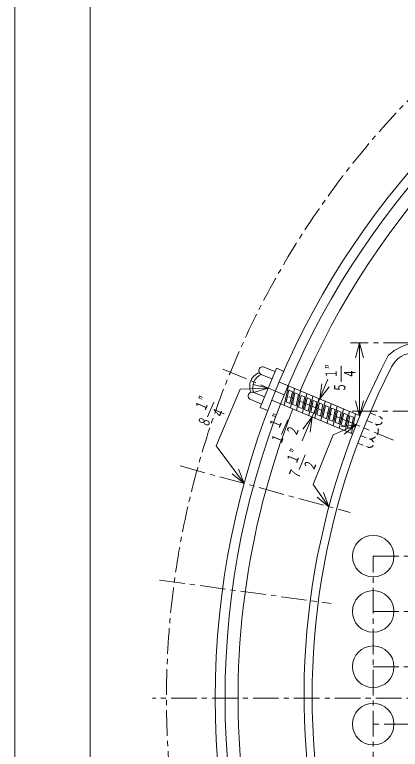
# Model space of a CAD drawing. Units: millimetres, scale not verified. Extents: x -4390 to 4390, y -3105 to 3105.
# Drawn here: x -4390 to -3637, y -581 to 853 of the extents above; entities that cross this region are included whole.
import ezdxf
from ezdxf.enums import TextEntityAlignment as Align

# ---------------------------------------------------------------- set-up
doc = ezdxf.new("R2010")
doc.units = ezdxf.units.MM
doc.header["$LTSCALE"] = 10
doc.linetypes.add('CHAIN1', pattern=[8, 5, -1, 1, -1])
doc.linetypes.add('DASHED1', pattern=[1.8, 1.2, -0.6])
for name, color, linetype, lineweight in [('0-0_0', 3, 'Continuous', 18), ('0-1_芯', 4, 'CHAIN1', 18), ('0-2_寸法', 2, 'Continuous', 18), ('0-F', 3, 'Continuous', 18)]:
    doc.layers.add(name, color=color, linetype=linetype, lineweight=lineweight)
doc.styles.add('ＭＳ ゴシック', font='')
doc.styles.get('ＭＳ ゴシック').set_extended_font_data('MS Gothic')

msp = doc.modelspace()

# ---------------------------------------------------------------- linework, layer by layer
at = {"layer": '0-0_0'}
for p, q in [((-3881.94, 156.25), (-3903.05, 165.03)), ((-3887.78, 142.18), (-3908.9, 150.95)), ((-3873.27, 135.81), (-3715.77, 70.19)), ((-3902.4, 107), (-3923.51, 115.77)), ((-3855.68, 128.48), (-3863.78, 90.58)), ((-3854.92, 119.91), (-3859.78, 97.17)), ((-3854.92, 119.91), (-3847.76, 116.93)), ((-3847.76, 116.93), (-3852.62, 94.19)), ((-3843.76, 123.52), (-3851.86, 85.62)), ((-3842.99, 114.94), (-3847.85, 92.2)), ((-3842.99, 114.94), (-3835.84, 111.96)), ((-3831.83, 118.55), (-3839.93, 80.65)), ((-3908.25, 92.92), (-3929.36, 101.69)), ((-3888.12, 100.72), (-3730.42, 35.02)), ((-3835.84, 111.96), (-3840.7, 89.22)), ((-3831.07, 109.97), (-3835.93, 87.23)), ((-3831.07, 109.97), (-3823.91, 106.99)), ((-3823.91, 106.99), (-3828.77, 84.25)), ((-3819.91, 113.58), (-3828.01, 75.68)), ((-3819.14, 105.01), (-3824, 82.27)), ((-3819.14, 105.01), (-3811.99, 102.03)), ((-3811.99, 102.03), (-3816.85, 79.28)), ((-3807.98, 108.61), (-3816.08, 70.71)), ((-3796.06, 103.64), (-3804.16, 65.74)), ((-3859.78, 97.17), (-3852.62, 94.19)), ((-3850.24, 93.2), (-3840.7, 89.22)), ((-3835.93, 87.23), (-3828.77, 84.25)), ((-3807.22, 100.04), (-3812.08, 77.3)), ((-3807.22, 100.04), (-3800.06, 97.06)), ((-3800.06, 97.06), (-3804.92, 74.32)), ((-3795.29, 95.07), (-3800.15, 72.33)), ((-3795.29, 95.07), (-3788.14, 92.09)), ((-3788.14, 92.09), (-3793, 69.35)), ((-3784.13, 98.68), (-3792.23, 60.77)), ((-3783.37, 90.1), (-3788.23, 67.36)), ((-3783.37, 90.1), (-3776.21, 87.12)), ((-3776.21, 87.12), (-3781.07, 64.38)), ((-3772.21, 93.71), (-3780.31, 55.81)), ((-3760.28, 88.74), (-3768.38, 50.84)), ((-3824, 82.27), (-3816.85, 79.28)), ((-3812.08, 77.3), (-3804.92, 74.32)), ((-3800.15, 72.33), (-3793, 69.35)), ((-3771.44, 85.13), (-3776.3, 62.39)), ((-3771.44, 85.13), (-3764.29, 82.15)), ((-3764.29, 82.15), (-3769.15, 59.41)), ((-3759.52, 80.17), (-3764.38, 57.43)), ((-3759.52, 80.17), (-3752.36, 77.19)), ((-3752.36, 77.19), (-3757.22, 54.44)), ((-3748.36, 83.77), (-3756.46, 45.87)), ((-3747.59, 75.2), (-3752.45, 52.46)), ((-3747.59, 75.2), (-3740.44, 72.22)), ((-3740.44, 72.22), (-3745.3, 49.48)), ((-3736.43, 78.8), (-3744.53, 40.9)), ((-3724.51, 73.84), (-3732.6, 35.93)), ((-3788.23, 67.36), (-3781.07, 64.38)), ((-3776.3, 62.39), (-3769.15, 59.41)), ((-3764.38, 57.43), (-3757.22, 54.44)), ((-3735.67, 70.23), (-3740.53, 47.49)), ((-3735.67, 70.23), (-3728.51, 67.25)), ((-3728.51, 67.25), (-3733.37, 44.51)), ((-3752.45, 52.46), (-3745.3, 49.48)), ((-3740.53, 47.49), (-3733.37, 44.51))]:
    msp.add_line(p, q, dxfattribs=at)
at = {"layer": '0-0_0', "color": 1, "linetype": 'DASHED1'}
for p, q in [((-3696.13, 75.53), (-3677.09, 68.11)), ((-3702.48, 60.97), (-3682.85, 53.32)), ((-3714.69, 31.65), (-3694.38, 23.74)), ((-3720.57, 16.91), (-3700.14, 8.95))]:
    msp.add_line(p, q, dxfattribs=at)
at = {"layer": '0-0_0'}
msp.add_lwpolyline([(-3864.09, 156.4), (-3879.26, 162.71), (-3910.93, 86.47), (-3896.27, 80.38)], dxfattribs=at)
for centre, radius in [((-2415.43, -480.92), 1583.15), ((-2415.43, -480.92), 1564.1), ((-3690.12, -203.8), 40.64), ((-3690.12, -311.75), 40.64), ((-3690.12, -419.7), 40.64), ((-3690.12, -531.72), 40.64)]:
    msp.add_circle(centre, radius, dxfattribs=at)
for centre, radius, start, end in [((-2415.43, -480.92), 1538.7, 115.53505, 157.06042), ((-3598.04, 122.34), 90.51, 96.95474, 133.24755), ((-2404.68, -476.09), 1420.47, 152.1449, 228.08228), ((-3658.32, 186.42), 2.54, 133.24755, 152.03814), ((-3609, 142.34), 50.8, 90, 152.71276), ((-3905.97, 157.99), 7.62, 67.43763, 247.43763), ((-2404.59, -476.04), 1404.68, 152.81869, 228.11854), ((-3902.91, 127.39), 28.47, 109.82276, 203.76502), ((-3897.73, 125.69), 27.62, 113.83481, 201.04045), ((-3926.44, 108.73), 7.62, 67.43763, 247.43763), ((-2415.43, -480.92), 1538.7, 158.4792, 270)]:
    msp.add_arc(centre, radius, start, end, dxfattribs=at)
at = {"layer": '0-0_0', "color": 1, "linetype": 'DASHED1'}
for centre, radius, start, end in [((-3679.97, 60.72), 7.94, 248.71061, 68.71061), ((-3697.4, 41.95), 17.36, 272.61536, 44.80585), ((-3697.26, 16.34), 7.94, 248.71061, 68.71061)]:
    msp.add_arc(centre, radius, start, end, dxfattribs=at)
at = {"layer": '0-1_芯'}
for p, q in [((-2419.74, 212.19), (-3734.25, 212.19)), ((-3983.86, 161.25), (-3650.43, 22.34)), ((-2401.44, 78.84), (-3734.25, 78.84)), ((-4066.91, -27.68), (-3735.13, -118.74)), ((-3690.12, -203.8), (-2524.63, -203.8)), ((-3690.12, -635.6), (-3690.12, -203.8)), ((-4107.62, -250.55), (-3772.44, -296.19)), ((-3690.12, -311.75), (-2524.63, -311.75)), ((-3690.12, -419.7), (-2524.63, -419.7)), ((4205.14, -480.92), (-4121.37, -480.92)), ((-2578.87, -531.72), (-3690.12, -531.72))]:
    msp.add_line(p, q, dxfattribs=at)
msp.add_circle((-2415.43, -480.92), 1678.4, dxfattribs=at)
at = {"layer": '0-2_寸法'}
for p, q in [((-3717.05, 212.19), (-3724.82, 183.21)), ((-3717.05, 212.19), (-3709.29, 183.21)), ((-3752.87, 136.57), (-3752.87, 167.6)), ((-3895.21, 124.31), (-3924.45, 131)), ((-3828.63, 20.91), (-3778.44, 141.38)), ((-3794.44, 102.97), (-3790.46, 132.71)), ((-3996.84, 11.27), (-3949.72, 122.3)), ((-3895.21, 124.31), (-3949.72, 122.3)), ((-3895.21, 124.31), (-3923.88, 115.49)), ((-3794.44, 102.97), (-3776.13, 126.73)), ((-4013.49, 67.91), (-4001.37, 96.48)), ((-3717.05, 70.24), (-3709.29, 99.22)), ((-3868.97, 33.32), (-3857.04, 61.97)), ((-3809.09, 67.8), (-3827.4, 44.04)), ((-3809.09, 67.8), (-3813.07, 38.06)), ((-3715.88, 70.24), (-3717.05, 70.24)), ((-3723.09, 52.61), (-3768.5, 33.25)), ((-3723.09, 52.61), (-3752.79, 48.39)), ((-3723.09, 52.61), (-3746.7, 34.1)), ((-3807.53, -64.27), (-3768.5, 33.25)), ((-3942.13, -61.93), (-3996.84, 11.27)), ((-3834.78, -34.64), (-3823.24, -5.83)), ((-3942.13, -61.93), (-3953.26, -34.07)), ((-3942.13, -61.93), (-3965.69, -43.36)), ((-3776.47, -107.39), (-3807.53, -64.27)), ((-3776.47, -107.39), (-3787.11, -79.34)), ((-3776.47, -107.39), (-3799.71, -88.42))]:
    msp.add_line(p, q, dxfattribs=at)
msp.add_lwpolyline([(-3717.05, 212.19), (-3717.05, 70.24), (-3724.82, 99.22)], dxfattribs=at)
at = {"layer": '0-F'}
for p, q in [((-4390.4, -3105.43), (-4390.4, 3105.43)), ((-4242.7, -2957.73), (-4242.7, 2957.73))]:
    msp.add_line(p, q, dxfattribs=at)

# ---------------------------------------------------------------- texts
at = {"layer": '0-2_寸法', "style": 'ＭＳ ゴシック', "width": 0.6}
for s, rotation, p in [('１”', 90, (-3754.78, 142.87)), ('４', 90, (-3718.48, 142.95)), ('５', 90, (-3737.79, 116.17)), ('１”', 67.006, (-4012.79, 74.45)), ('４', 67.006, (-3979.34, 60.35)), ('１”', 67.383, (-3868.31, 39.87)), ('８', 67.006, (-4007.58, 43.24)), ('２', 67.383, (-3834.77, 25.99)), ('１', 67.383, (-3864.53, 9.9)), ('１”', 68.186, (-3834.2, -28.09)), ('２', 68.186, (-3800.47, -41.5)), ('７', 68.186, (-3830.01, -57.99))]:
    msp.add_text(s, height=21.99, rotation=rotation, dxfattribs=at).set_placement(p, align=Align.BOTTOM_LEFT)

doc.saveas('drawing.dxf')
